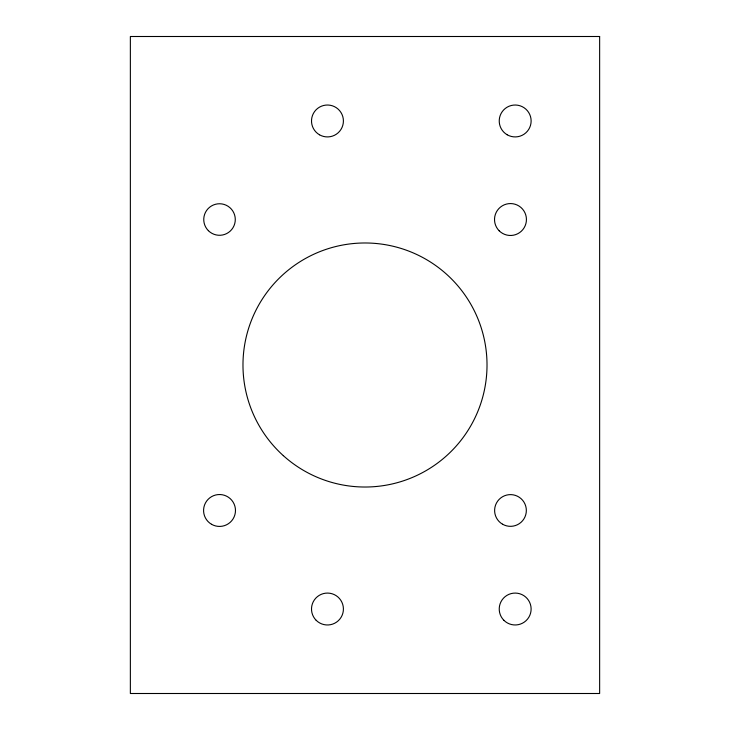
<?xml version="1.0" encoding="UTF-8"?>
<svg xmlns="http://www.w3.org/2000/svg" width="730" height="730" viewBox="0 0 730 730"><rect width="100%" height="100%" fill="white"/><g stroke="black" fill="none" stroke-linecap="round" stroke-linejoin="round"><path stroke-width="1.09" d="M599.64 36.5L130.36 36.5L130.36 693.5L599.64 693.5L599.64 36.5M211.545 524.295A15.96 15.96 0 0 0 235.48 510.48A15.96 15.96 0 0 0 211.545 496.665A15.96 15.96 0 0 0 211.545 524.295M208.369 230.671A15.768 15.768 0 0 0 234.75 223.599A15.768 15.768 0 0 0 215.441 204.29A15.768 15.768 0 0 0 208.369 230.671M502.55 524.213A15.859 15.859 0 0 0 526.339 510.48A15.859 15.859 0 0 0 502.55 496.738A15.859 15.859 0 0 0 502.55 524.213M499.192 230.808A15.96 15.96 0 0 0 525.892 223.654A15.96 15.96 0 0 0 506.346 204.108A15.96 15.96 0 0 0 499.192 230.808M503.892 620.308A15.96 15.96 0 0 0 530.582 613.154A15.96 15.96 0 0 0 511.046 593.618A15.96 15.96 0 0 0 503.892 620.308M316.172 620.308A15.96 15.96 0 0 0 342.872 613.154A15.96 15.96 0 0 0 323.326 593.618A15.96 15.96 0 0 0 316.172 620.308M507.195 134.785A15.96 15.96 0 0 0 531.13 120.97A15.96 15.96 0 0 0 507.195 107.155A15.96 15.96 0 0 0 507.195 134.785M319.475 134.785A15.96 15.96 0 0 0 343.41 120.97A15.96 15.96 0 0 0 319.475 107.155A15.96 15.96 0 0 0 319.475 134.785M283.322 455.648A122.01 122.01 0 0 0 484.337 390.413A122.01 122.01 0 0 0 327.341 248.939A122.01 122.01 0 0 0 283.322 455.648"/></g></svg>
